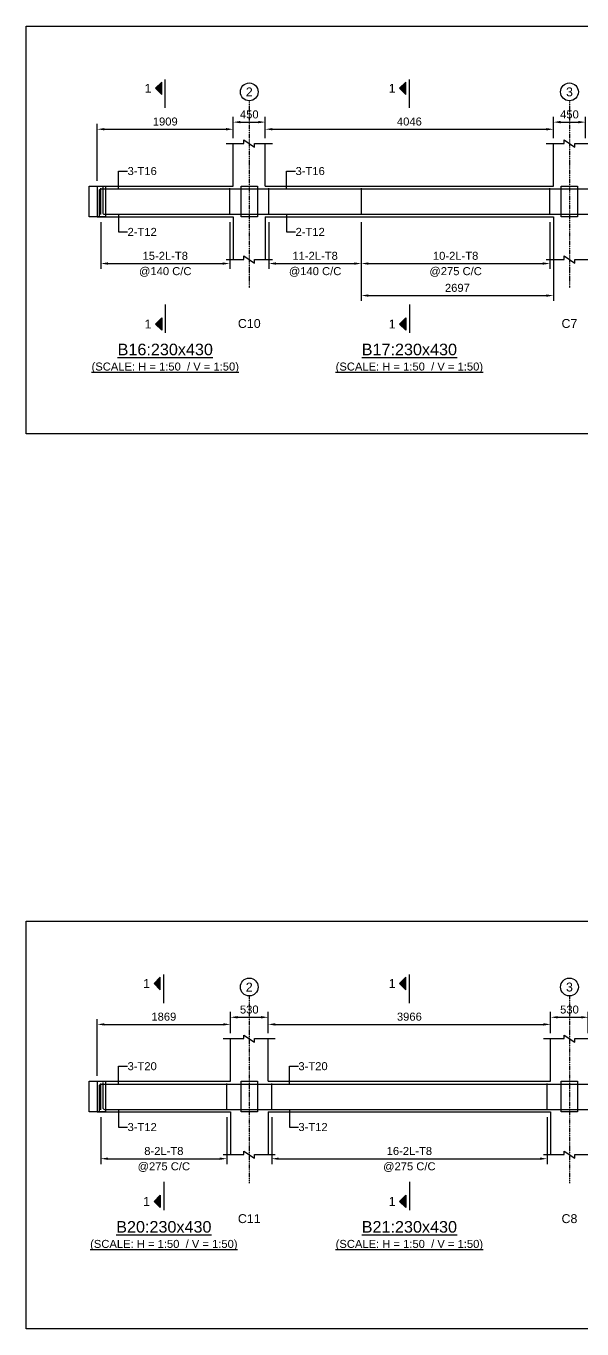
# Model space of a CAD drawing. Header units: inches. Extents: x -816171 to 9366335, y -450961 to 689132.
# Drawn here: x 4478771 to 4494381, y 210711 to 247331 of the extents above; entities that cross this region are included whole.
import ezdxf
from ezdxf.enums import TextEntityAlignment as Align

# ---------------------------------------------------------------- set-up
doc = ezdxf.new("R2010")
doc.units = ezdxf.units.IN
doc.header["$MEASUREMENT"] = 0
doc.linetypes.add('SCCenter', pattern=[1.2, 0.5, -0.3, 0.1, -0.3])
doc.linetypes.add('SCHidden', pattern=[1000, 500, -500])
for name, color, linetype in [('Concrete Line', 2, 'Continuous'), ('Cut Line', 31, 'Continuous'), ('Dimension', 31, 'Continuous'), ('Grid', 8, 'Continuous'), ('Labels', 4, 'Continuous'), ('Labels_Support', 4, 'Continuous'), ('Link', 225, 'Continuous'), ('Reinforcement', 130, 'Continuous'), ('Schedule Border', 60, 'Continuous'), ('Section Mark', 5, 'Continuous'), ('Solid', 25, 'Continuous'), ('Text', 31, 'Continuous'), ('Text_Scale', 31, 'Continuous')]:
    doc.layers.add(name, color=color, linetype=linetype)
doc.styles.add('SC-SansSerif', font='SansSerif')
doc.styles.get("Standard").update_dxf_attribs({"font": 'txt.shx'})
doc.dimstyles.new('SCBBSDimStyl', dxfattribs={"dimtxt": 225, "dimasz": 200, "dimexe": 150, "dimexo": 150, "dimgap": 100, "dimtad": 1, "dimtoh": 1, "dimdec": 0, "dimzin": 0, "dimdsep": 46, "dimtxsty": 'SC-SansSerif', "dimcen": 0.09, "dimclrd": 8, "dimclre": 8, "dimclrt": 31, "dimadec": 0, "dimazin": 0, "dimtfac": 1, "dimtdec": 0, "dimtix": 1, "dimtofl": 0, "dimtmove": 0, "dimatfit": 3, "dimfxl": 1, "dimtolj": 1, "dimtzin": 0, "dimarcsym": 0})
doc.dimstyles.get("Standard").update_dxf_attribs({"dimtxt": 0.18, "dimasz": 0.18, "dimexe": 0.18, "dimexo": 0.0625, "dimgap": 0.09, "dimtad": 0, "dimtih": 1, "dimtoh": 1, "dimdec": 4, "dimzin": 0, "dimdsep": 46, "dimtxsty": 'Standard', "dimcen": 0.09, "dimadec": 0, "dimazin": 0, "dimtfac": 1, "dimtdec": 4, "dimtofl": 0, "dimtmove": 0, "dimatfit": 3, "dimfxl": 1, "dimtolj": 1, "dimtzin": 0, "dimarcsym": 0})

# ---------------------------------------------------------------- blocks, each defined once
blk = doc.blocks.new('*D1942')
at = {"layer": 'DEFPOINTS', "color": 0, "transparency": 16777216}
for p in [(4480871, 241971), (4484489, 241971), (4484489, 240656)]:
    blk.add_point(p, dxfattribs=at)
at = {"layer": 'Dimension', "color": 8, "lineweight": -2, "transparency": 16777216}
for p, q in [((4480871, 241821), (4480871, 240506)), ((4484489, 241821), (4484489, 240506)), ((4481071, 240656), (4484289, 240656))]:
    blk.add_line(p, q, dxfattribs=at)
at = {"layer": 'Dimension', "color": 8, "transparency": 16777216}
for points in [[(4481071, 240690), (4481071, 240623), (4480871, 240656)], [(4484289, 240690), (4484289, 240623), (4484489, 240656)]]:
    blk.add_solid(points, dxfattribs=at)
at = {"layer": 'Dimension', "color": 31, "transparency": 16777216, "char_height": 225, "attachment_point": 5, "style": 'SC-SansSerif'}
for s, insert in [('\\A1;15-2L-T8', (4482680, 240872)), ('\\A1;@140 C/C', (4482680, 240420))]:
    blk.add_mtext(s, dxfattribs=dict(at, insert=insert))
blk = doc.blocks.new('*D1943')
at = {"layer": 'DEFPOINTS', "color": 0, "transparency": 16777216}
for p in [(4485589, 241971), (4488186, 241971), (4488186, 240656)]:
    blk.add_point(p, dxfattribs=at)
at = {"layer": 'Dimension', "color": 8, "lineweight": -2, "transparency": 16777216}
for p, q in [((4485589, 241821), (4485589, 240506)), ((4488186, 241821), (4488186, 240506)), ((4485789, 240656), (4487986, 240656))]:
    blk.add_line(p, q, dxfattribs=at)
at = {"layer": 'Dimension', "color": 8, "transparency": 16777216}
for points in [[(4485789, 240690), (4485789, 240623), (4485589, 240656)], [(4487986, 240690), (4487986, 240623), (4488186, 240656)]]:
    blk.add_solid(points, dxfattribs=at)
at = {"layer": 'Dimension', "color": 31, "transparency": 16777216, "char_height": 225, "attachment_point": 5, "style": 'SC-SansSerif'}
for s, insert in [('\\A1;11-2L-T8', (4486888, 240872)), ('\\A1;@140 C/C', (4486888, 240420))]:
    blk.add_mtext(s, dxfattribs=dict(at, insert=insert))
blk = doc.blocks.new('*D1944')
at = {"layer": 'DEFPOINTS', "color": 0, "transparency": 16777216}
for p in [(4488186, 241971), (4493481, 241971), (4493481, 240656)]:
    blk.add_point(p, dxfattribs=at)
at = {"layer": 'Dimension', "color": 8, "lineweight": -2, "transparency": 16777216}
for p, q in [((4488186, 241821), (4488186, 240506)), ((4493481, 241821), (4493481, 240506)), ((4488386, 240656), (4493281, 240656))]:
    blk.add_line(p, q, dxfattribs=at)
at = {"layer": 'Dimension', "color": 8, "transparency": 16777216}
for points in [[(4488386, 240690), (4488386, 240623), (4488186, 240656)], [(4493281, 240690), (4493281, 240623), (4493481, 240656)]]:
    blk.add_solid(points, dxfattribs=at)
at = {"layer": 'Dimension', "color": 31, "transparency": 16777216, "char_height": 225, "attachment_point": 5, "style": 'SC-SansSerif'}
for s, insert in [('\\A1;10-2L-T8', (4490834, 240872)), ('\\A1;@275 C/C', (4490834, 240420))]:
    blk.add_mtext(s, dxfattribs=dict(at, insert=insert))
blk = doc.blocks.new('*D1945')
at = {"layer": 'DEFPOINTS', "color": 0, "transparency": 16777216}
for p in [(4488186, 241971), (4493581, 241971), (4493581, 239756)]:
    blk.add_point(p, dxfattribs=at)
at = {"layer": 'Dimension', "color": 8, "lineweight": -2, "transparency": 16777216}
for p, q in [((4488186, 241821), (4488186, 239606)), ((4493581, 241821), (4493581, 239606)), ((4488386, 239756), (4493381, 239756))]:
    blk.add_line(p, q, dxfattribs=at)
at = {"layer": 'Dimension', "color": 8, "transparency": 16777216}
for points in [[(4488386, 239790), (4488386, 239723), (4488186, 239756)], [(4493381, 239790), (4493381, 239723), (4493581, 239756)]]:
    blk.add_solid(points, dxfattribs=at)
at = {"layer": 'Dimension', "color": 31, "transparency": 16777216, "insert": (4490884, 239972), "char_height": 225, "attachment_point": 5, "style": 'SC-SansSerif'}
blk.add_mtext('\\A1;2697', dxfattribs=at)
blk = doc.blocks.new('*D1956')
at = {"layer": 'DEFPOINTS', "color": 0, "transparency": 16777216}
for p in [(4484589, 244431), (4484589, 244031), (4480771, 242831)]:
    blk.add_point(p, dxfattribs=at)
at = {"layer": 'Dimension', "color": 8, "lineweight": -2, "transparency": 16777216}
for p, q in [((4480771, 242981), (4480771, 244581)), ((4480971, 244431), (4484389, 244431)), ((4484589, 244181), (4484589, 244581))]:
    blk.add_line(p, q, dxfattribs=at)
at = {"layer": 'Dimension', "color": 8, "transparency": 16777216}
for points in [[(4480971, 244465), (4480971, 244398), (4480771, 244431)], [(4484389, 244465), (4484389, 244398), (4484589, 244431)]]:
    blk.add_solid(points, dxfattribs=at)
at = {"layer": 'Dimension', "color": 31, "transparency": 16777216, "insert": (4482680, 244647), "char_height": 225, "attachment_point": 5, "style": 'SC-SansSerif'}
blk.add_mtext('\\A1;1909', dxfattribs=at)
blk = doc.blocks.new('*D1957')
at = {"layer": 'DEFPOINTS', "color": 0, "transparency": 16777216}
for p in [(4493581, 244431), (4485489, 244031), (4493581, 244031)]:
    blk.add_point(p, dxfattribs=at)
at = {"layer": 'Dimension', "color": 8, "lineweight": -2, "transparency": 16777216}
for p, q in [((4485489, 244181), (4485489, 244581)), ((4485689, 244431), (4493381, 244431)), ((4493581, 244181), (4493581, 244581))]:
    blk.add_line(p, q, dxfattribs=at)
at = {"layer": 'Dimension', "color": 8, "transparency": 16777216}
for points in [[(4485689, 244465), (4485689, 244398), (4485489, 244431)], [(4493381, 244465), (4493381, 244398), (4493581, 244431)]]:
    blk.add_solid(points, dxfattribs=at)
at = {"layer": 'Dimension', "color": 31, "transparency": 16777216, "insert": (4489535, 244647), "char_height": 225, "attachment_point": 5, "style": 'SC-SansSerif'}
blk.add_mtext('\\A1;4046', dxfattribs=at)
blk = doc.blocks.new('*D1960')
at = {"layer": 'DEFPOINTS', "color": 0, "transparency": 16777216}
for p in [(4485489, 244631), (4484589, 244031), (4485489, 244031)]:
    blk.add_point(p, dxfattribs=at)
at = {"layer": 'Dimension', "color": 8, "lineweight": -2, "transparency": 16777216}
for p, q in [((4484589, 244181), (4484589, 244781)), ((4484789, 244631), (4485289, 244631)), ((4485489, 244181), (4485489, 244781))]:
    blk.add_line(p, q, dxfattribs=at)
at = {"layer": 'Dimension', "color": 8, "transparency": 16777216}
for points in [[(4484789, 244665), (4484789, 244598), (4484589, 244631)], [(4485289, 244665), (4485289, 244598), (4485489, 244631)]]:
    blk.add_solid(points, dxfattribs=at)
at = {"layer": 'Dimension', "color": 31, "transparency": 16777216, "insert": (4485039, 244847), "char_height": 225, "attachment_point": 5, "style": 'SC-SansSerif'}
blk.add_mtext('\\A1;450', dxfattribs=at)
blk = doc.blocks.new('*D1961')
at = {"layer": 'DEFPOINTS', "color": 0, "transparency": 16777216}
for p in [(4494481, 244631), (4493581, 244031), (4494481, 244031)]:
    blk.add_point(p, dxfattribs=at)
at = {"layer": 'Dimension', "color": 8, "lineweight": -2, "transparency": 16777216}
for p, q in [((4493581, 244181), (4493581, 244781)), ((4493781, 244631), (4494281, 244631)), ((4494481, 244181), (4494481, 244781))]:
    blk.add_line(p, q, dxfattribs=at)
at = {"layer": 'Dimension', "color": 8, "transparency": 16777216}
for points in [[(4493781, 244665), (4493781, 244598), (4493581, 244631)], [(4494281, 244665), (4494281, 244598), (4494481, 244631)]]:
    blk.add_solid(points, dxfattribs=at)
at = {"layer": 'Dimension', "color": 31, "transparency": 16777216, "insert": (4494031, 244847), "char_height": 225, "attachment_point": 5, "style": 'SC-SansSerif'}
blk.add_mtext('\\A1;450', dxfattribs=at)
blk = doc.blocks.new('*D1964')
at = {"layer": 'DEFPOINTS', "color": 0, "transparency": 16777216}
for p in [(4480871, 216811), (4484409, 216811), (4484409, 215496)]:
    blk.add_point(p, dxfattribs=at)
at = {"layer": 'Dimension', "color": 8, "lineweight": -2, "transparency": 16777216}
for p, q in [((4480871, 216661), (4480871, 215346)), ((4484409, 216661), (4484409, 215346)), ((4481071, 215496), (4484209, 215496))]:
    blk.add_line(p, q, dxfattribs=at)
at = {"layer": 'Dimension', "color": 8, "transparency": 16777216}
for points in [[(4481071, 215530), (4481071, 215463), (4480871, 215496)], [(4484209, 215530), (4484209, 215463), (4484409, 215496)]]:
    blk.add_solid(points, dxfattribs=at)
at = {"layer": 'Dimension', "color": 31, "transparency": 16777216, "char_height": 225, "attachment_point": 5, "style": 'SC-SansSerif'}
for s, insert in [('\\A1;8-2L-T8', (4482640, 215712)), ('\\A1;@275 C/C', (4482640, 215260))]:
    blk.add_mtext(s, dxfattribs=dict(at, insert=insert))
blk = doc.blocks.new('*D1965')
at = {"layer": 'DEFPOINTS', "color": 0, "transparency": 16777216}
for p in [(4485669, 216811), (4493401, 216811), (4493401, 215496)]:
    blk.add_point(p, dxfattribs=at)
at = {"layer": 'Dimension', "color": 8, "lineweight": -2, "transparency": 16777216}
for p, q in [((4485669, 216661), (4485669, 215346)), ((4493401, 216661), (4493401, 215346)), ((4485869, 215496), (4493201, 215496))]:
    blk.add_line(p, q, dxfattribs=at)
at = {"layer": 'Dimension', "color": 8, "transparency": 16777216}
for points in [[(4485869, 215530), (4485869, 215463), (4485669, 215496)], [(4493201, 215530), (4493201, 215463), (4493401, 215496)]]:
    blk.add_solid(points, dxfattribs=at)
at = {"layer": 'Dimension', "color": 31, "transparency": 16777216, "char_height": 225, "attachment_point": 5, "style": 'SC-SansSerif'}
for s, insert in [('\\A1;16-2L-T8', (4489535, 215712)), ('\\A1;@275 C/C', (4489535, 215260))]:
    blk.add_mtext(s, dxfattribs=dict(at, insert=insert))
blk = doc.blocks.new('*D1817')
at = {"layer": 'DEFPOINTS', "color": 0, "transparency": 16777216}
for p in [(4484509, 219271), (4484509, 218871), (4480771, 217671)]:
    blk.add_point(p, dxfattribs=at)
at = {"layer": 'Dimension', "color": 8, "lineweight": -2, "transparency": 16777216}
for p, q in [((4480771, 217821), (4480771, 219421)), ((4484509, 219021), (4484509, 219421)), ((4480971, 219271), (4484309, 219271))]:
    blk.add_line(p, q, dxfattribs=at)
at = {"layer": 'Dimension', "color": 8, "transparency": 16777216}
for points in [[(4480971, 219305), (4480971, 219238), (4480771, 219271)], [(4484309, 219305), (4484309, 219238), (4484509, 219271)]]:
    blk.add_solid(points, dxfattribs=at)
at = {"layer": 'Dimension', "color": 31, "transparency": 16777216, "insert": (4482640, 219487), "char_height": 225, "attachment_point": 5, "style": 'SC-SansSerif'}
blk.add_mtext('\\A1;1869', dxfattribs=at)
blk = doc.blocks.new('*D1818')
at = {"layer": 'DEFPOINTS', "color": 0, "transparency": 16777216}
for p in [(4493501, 219271), (4485569, 218871), (4493501, 218871)]:
    blk.add_point(p, dxfattribs=at)
at = {"layer": 'Dimension', "color": 8, "lineweight": -2, "transparency": 16777216}
for p, q in [((4485569, 219021), (4485569, 219421)), ((4493501, 219021), (4493501, 219421)), ((4485769, 219271), (4493301, 219271))]:
    blk.add_line(p, q, dxfattribs=at)
at = {"layer": 'Dimension', "color": 8, "transparency": 16777216}
for points in [[(4485769, 219305), (4485769, 219238), (4485569, 219271)], [(4493301, 219305), (4493301, 219238), (4493501, 219271)]]:
    blk.add_solid(points, dxfattribs=at)
at = {"layer": 'Dimension', "color": 31, "transparency": 16777216, "insert": (4489535, 219487), "char_height": 225, "attachment_point": 5, "style": 'SC-SansSerif'}
blk.add_mtext('\\A1;3966', dxfattribs=at)
blk = doc.blocks.new('*D1821')
at = {"layer": 'DEFPOINTS', "color": 0, "transparency": 16777216}
for p in [(4485569, 219471), (4484509, 218871), (4485569, 218871)]:
    blk.add_point(p, dxfattribs=at)
at = {"layer": 'Dimension', "color": 8, "lineweight": -2, "transparency": 16777216}
for p, q in [((4484509, 219021), (4484509, 219621)), ((4484709, 219471), (4485369, 219471)), ((4485569, 219021), (4485569, 219621))]:
    blk.add_line(p, q, dxfattribs=at)
at = {"layer": 'Dimension', "color": 8, "transparency": 16777216}
for points in [[(4484709, 219505), (4484709, 219438), (4484509, 219471)], [(4485369, 219505), (4485369, 219438), (4485569, 219471)]]:
    blk.add_solid(points, dxfattribs=at)
at = {"layer": 'Dimension', "color": 31, "transparency": 16777216, "insert": (4485039, 219687), "char_height": 225, "attachment_point": 5, "style": 'SC-SansSerif'}
blk.add_mtext('\\A1;530', dxfattribs=at)
blk = doc.blocks.new('*D1822')
at = {"layer": 'DEFPOINTS', "color": 0, "transparency": 16777216}
for p in [(4494561, 219471), (4493501, 218871), (4494561, 218871)]:
    blk.add_point(p, dxfattribs=at)
at = {"layer": 'Dimension', "color": 8, "lineweight": -2, "transparency": 16777216}
for p, q in [((4493501, 219021), (4493501, 219621)), ((4493701, 219471), (4494361, 219471)), ((4494561, 219021), (4494561, 219621))]:
    blk.add_line(p, q, dxfattribs=at)
at = {"layer": 'Dimension', "color": 8, "transparency": 16777216}
for points in [[(4493701, 219505), (4493701, 219438), (4493501, 219471)], [(4494361, 219505), (4494361, 219438), (4494561, 219471)]]:
    blk.add_solid(points, dxfattribs=at)
at = {"layer": 'Dimension', "color": 31, "transparency": 16777216, "insert": (4494031, 219687), "char_height": 225, "attachment_point": 5, "style": 'SC-SansSerif'}
blk.add_mtext('\\A1;530', dxfattribs=at)

msp = doc.modelspace()

# ---------------------------------------------------------------- hatches: boundary and pattern name
at = {"layer": 'Solid'}
for points in [[(4482580.08622, 245756.35614), (4482405.08622, 245581.35614), (4482580.08622, 245406.35614), (4482580.08622, 245756.35614)], [(4489435.58622, 245756.35614), (4489260.58622, 245581.35614), (4489435.58622, 245406.35614), (4489435.58622, 245756.35614)], [(4482580.08622, 238781.35614), (4482405.08622, 238956.35614), (4482580.08622, 239131.35614), (4482580.08622, 238781.35614)], [(4489435.58622, 238781.35614), (4489260.58622, 238956.35614), (4489435.58622, 239131.35614), (4489435.58622, 238781.35614)], [(4482540.08622, 220596.35614), (4482365.08622, 220421.35614), (4482540.08622, 220246.35614), (4482540.08622, 220596.35614)], [(4489435.58622, 220596.35614), (4489260.58622, 220421.35614), (4489435.58622, 220246.35614), (4489435.58622, 220596.35614)], [(4482540.08622, 214121.35614), (4482365.08622, 214296.35614), (4482540.08622, 214471.35614), (4482540.08622, 214121.35614)], [(4489435.58622, 214121.35614), (4489260.58622, 214296.35614), (4489435.58622, 214471.35614), (4489435.58622, 214121.35614)]]:
    msp.add_hatch(color=256, dxfattribs=at).paths.add_polyline_path(points, flags=0)

# ---------------------------------------------------------------- linework, layer by layer
at = {"layer": 'Concrete Line'}
for p, q in [((4484589.08622, 242831.35614), (4484589.08622, 244031.35614)), ((4485489.08622, 242831.35614), (4485489.08622, 244031.35614)), ((4493581.08622, 242831.35614), (4493581.08622, 244031.35614)), ((4480771.08622, 242831.35614), (4480771.08622, 241971.35614)), ((4484589.08622, 241971.35614), (4484589.08622, 240771.35614)), ((4485489.08622, 241971.35614), (4485489.08622, 240771.35614)), ((4493581.08622, 241971.35614), (4493581.08622, 240771.35614)), ((4484509.08622, 217671.35614), (4484509.08622, 218871.35614)), ((4485569.08622, 217671.35614), (4485569.08622, 218871.35614)), ((4493501.08622, 217671.35614), (4493501.08622, 218871.35614)), ((4480771.08622, 217671.35614), (4480771.08622, 216811.35614)), ((4484509.08622, 216811.35614), (4484509.08622, 215611.35614)), ((4485569.08622, 216811.35614), (4485569.08622, 215611.35614)), ((4493501.08622, 216811.35614), (4493501.08622, 215611.35614))]:
    msp.add_line(p, q, dxfattribs=at)
for points in [[(4480541.08622, 242831.35614), (4481001.08622, 242831.35614), (4481001.08622, 242831.35614), (4481001.08622, 241971.35614), (4481001.08622, 241971.35614), (4480541.08622, 241971.35614), (4480541.08622, 241971.35614), (4480541.08622, 242831.35614)], [(4484809.08622, 242831.35614), (4485269.08622, 242831.35614), (4485269.08622, 242831.35614), (4485269.08622, 241971.35614), (4485269.08622, 241971.35614), (4484809.08622, 241971.35614), (4484809.08622, 241971.35614), (4484809.08622, 242831.35614)], [(4493801.08622, 242831.35614), (4494261.08622, 242831.35614), (4494261.08622, 242831.35614), (4494261.08622, 241971.35614), (4494261.08622, 241971.35614), (4493801.08622, 241971.35614), (4493801.08622, 241971.35614), (4493801.08622, 242831.35614)], [(4480541.08622, 217671.35614), (4481001.08622, 217671.35614), (4481001.08622, 217671.35614), (4481001.08622, 216811.35614), (4481001.08622, 216811.35614), (4480541.08622, 216811.35614), (4480541.08622, 216811.35614), (4480541.08622, 217671.35614)], [(4484809.08622, 217671.35614), (4485269.08622, 217671.35614), (4485269.08622, 217671.35614), (4485269.08622, 216811.35614), (4485269.08622, 216811.35614), (4484809.08622, 216811.35614), (4484809.08622, 216811.35614), (4484809.08622, 217671.35614)], [(4493801.08622, 217671.35614), (4494261.08622, 217671.35614), (4494261.08622, 217671.35614), (4494261.08622, 216811.35614), (4494261.08622, 216811.35614), (4493801.08622, 216811.35614), (4493801.08622, 216811.35614), (4493801.08622, 217671.35614)]]:
    msp.add_lwpolyline(points, close=True, dxfattribs=at)
for points in [[(4480771.08622, 242831.35614), (4484589.08622, 242831.35614)], [(4485489.08622, 242831.35614), (4493581.08622, 242831.35614)], [(4480771.08622, 241971.35614), (4484589.08622, 241971.35614)], [(4485489.08622, 241971.35614), (4493581.08622, 241971.35614)], [(4480771.08622, 217671.35614), (4484509.08622, 217671.35614)], [(4485569.08622, 217671.35614), (4493501.08622, 217671.35614)], [(4480771.08622, 216811.35614), (4484509.08622, 216811.35614)], [(4485569.08622, 216811.35614), (4493501.08622, 216811.35614)]]:
    msp.add_lwpolyline(points, dxfattribs=at)
at = {"layer": 'Concrete Line', "linetype": 'SCHidden'}
for points in [[(4480541.08622, 217671.35614), (4481001.08622, 217671.35614), (4481001.08622, 217671.35614), (4481001.08622, 216811.35614), (4481001.08622, 216811.35614), (4480541.08622, 216811.35614), (4480541.08622, 216811.35614), (4480541.08622, 217671.35614)], [(4484809.08622, 217671.35614), (4485269.08622, 217671.35614), (4485269.08622, 217671.35614), (4485269.08622, 216811.35614), (4485269.08622, 216811.35614), (4484809.08622, 216811.35614), (4484809.08622, 216811.35614), (4484809.08622, 217671.35614)], [(4493801.08622, 217671.35614), (4494261.08622, 217671.35614), (4494261.08622, 217671.35614), (4494261.08622, 216811.35614), (4494261.08622, 216811.35614), (4493801.08622, 216811.35614), (4493801.08622, 216811.35614), (4493801.08622, 217671.35614)]]:
    msp.add_lwpolyline(points, close=True, dxfattribs=at)
at = {"layer": 'Cut Line'}
for points in [[(4484389.08622, 244031.35614), (4484889.08622, 244031.35614), (4484889.08622, 244131.35614), (4485189.08622, 243931.35614), (4485189.08622, 244031.35614), (4485689.08622, 244031.35614)], [(4493381.08622, 244031.35614), (4493881.08622, 244031.35614), (4493881.08622, 244131.35614), (4494181.08622, 243931.35614), (4494181.08622, 244031.35614), (4494681.08622, 244031.35614)], [(4484389.08622, 240771.35614), (4484889.08622, 240771.35614), (4484889.08622, 240871.35614), (4485189.08622, 240671.35614), (4485189.08622, 240771.35614), (4485689.08622, 240771.35614)], [(4493381.08622, 240771.35614), (4493881.08622, 240771.35614), (4493881.08622, 240871.35614), (4494181.08622, 240671.35614), (4494181.08622, 240771.35614), (4494681.08622, 240771.35614)], [(4484309.08622, 218871.35614), (4484889.08622, 218871.35614), (4484889.08622, 218971.35614), (4485189.08622, 218771.35614), (4485189.08622, 218871.35614), (4485769.08622, 218871.35614)], [(4493301.08622, 218871.35614), (4493881.08622, 218871.35614), (4493881.08622, 218971.35614), (4494181.08622, 218771.35614), (4494181.08622, 218871.35614), (4494761.08622, 218871.35614)], [(4484309.08622, 215611.35614), (4484889.08622, 215611.35614), (4484889.08622, 215711.35614), (4485189.08622, 215511.35614), (4485189.08622, 215611.35614), (4485769.08622, 215611.35614)], [(4493301.08622, 215611.35614), (4493881.08622, 215611.35614), (4493881.08622, 215711.35614), (4494181.08622, 215511.35614), (4494181.08622, 215611.35614), (4494761.08622, 215611.35614)]]:
    msp.add_lwpolyline(points, dxfattribs=at)
at = {"layer": 'Grid', "linetype": 'SCCenter'}
for p, q in [((4485039.08622, 245231.35614), (4485039.08622, 239971.35614)), ((4494031.08622, 245231.35614), (4494031.08622, 239971.35614)), ((4485039.08622, 220071.35614), (4485039.08622, 214811.35614)), ((4494031.08622, 220071.35614), (4494031.08622, 214811.35614))]:
    msp.add_line(p, q, dxfattribs=at)
at = {"layer": 'Grid'}
for centre in [(4485039.08622, 245481.35614), (4494031.08622, 245481.35614), (4485039.08622, 220321.35614), (4494031.08622, 220321.35614)]:
    msp.add_circle(centre, 250, dxfattribs=at)
at = {"layer": 'Link'}
for p, q in [((4480871.08622, 242031.35614), (4480871.08622, 242771.35614)), ((4484489.08622, 242031.35614), (4484489.08622, 242771.35614)), ((4485589.08622, 242031.35614), (4485589.08622, 242771.35614)), ((4488186.42556, 242031.35614), (4488186.42556, 242771.35614)), ((4493481.08622, 242031.35614), (4493481.08622, 242771.35614)), ((4480871.08622, 216871.35614), (4480871.08622, 217611.35614)), ((4484409.08622, 216871.35614), (4484409.08622, 217611.35614)), ((4485669.08622, 216871.35614), (4485669.08622, 217611.35614)), ((4493401.08622, 216871.35614), (4493401.08622, 217611.35614))]:
    msp.add_line(p, q, dxfattribs=at)
at = {"layer": 'Reinforcement'}
for points in [[(4480923.08622, 242801.35614), (4480923.08622, 242093.35614, 0.4142135624), (4480973.08622, 242043.35614), (4514315.91658, 242043.35614, 0.4142138171), (4514365.91658, 242093.35614), (4514365.91658, 242479.35614)], [(4480831.08622, 242001.35614), (4480831.08622, 242705.35614, -0.4142135624), (4480881.08622, 242755.35614), (4514406.09533, 242755.35614, -0.4142135343), (4514456.09533, 242705.35614), (4514456.09533, 242043.35614)], [(4480831.08622, 216841.35614), (4480831.08622, 217541.35614, -0.4142135624), (4480881.08622, 217591.35614), (4514402.09529, 217591.35614, -0.4142137655), (4514452.09529, 217541.35614), (4514452.09529, 216507.35614)], [(4480927.08622, 217641.35614), (4480927.08622, 216933.35614, 0.4142135624), (4480977.08622, 216883.35614), (4514307.91663, 216883.35614, 0.4142135271), (4514357.91663, 216933.35614), (4514357.91663, 217327.35614)]]:
    msp.add_lwpolyline(points, format="xyb", dxfattribs=at)
at = {"layer": 'Schedule Border'}
for points in [[(4478771.08622, 247331.35614), (4574296.09533, 247331.35614), (4574296.09533, 235871.35614), (4478771.08622, 235871.35614)], [(4478771.08622, 222171.35614), (4574296.09529, 222171.35614), (4574296.09529, 210711.35614), (4478771.08622, 210711.35614)]]:
    msp.add_lwpolyline(points, close=True, dxfattribs=at)
at = {"layer": 'Section Mark'}
for points in [[(4482580.08622, 245756.35614), (4482405.08622, 245581.35614), (4482580.08622, 245406.35614), (4482580.08622, 245756.35614)], [(4482680.08622, 245031.35614), (4482680.08622, 245831.35614)], [(4489435.58622, 245756.35614), (4489260.58622, 245581.35614), (4489435.58622, 245406.35614), (4489435.58622, 245756.35614)], [(4489535.58622, 245031.35614), (4489535.58622, 245831.35614)], [(4482680.08622, 239506.35614), (4482680.08622, 238706.35614)], [(4489535.58622, 239506.35614), (4489535.58622, 238706.35614)], [(4482580.08622, 238781.35614), (4482405.08622, 238956.35614), (4482580.08622, 239131.35614), (4482580.08622, 238781.35614)], [(4489435.58622, 238781.35614), (4489260.58622, 238956.35614), (4489435.58622, 239131.35614), (4489435.58622, 238781.35614)], [(4482540.08622, 220596.35614), (4482365.08622, 220421.35614), (4482540.08622, 220246.35614), (4482540.08622, 220596.35614)], [(4482640.08622, 219871.35614), (4482640.08622, 220671.35614)], [(4489435.58622, 220596.35614), (4489260.58622, 220421.35614), (4489435.58622, 220246.35614), (4489435.58622, 220596.35614)], [(4489535.58622, 219871.35614), (4489535.58622, 220671.35614)], [(4482640.08622, 214846.35614), (4482640.08622, 214046.35614)], [(4489535.58622, 214846.35614), (4489535.58622, 214046.35614)], [(4482540.08622, 214121.35614), (4482365.08622, 214296.35614), (4482540.08622, 214471.35614), (4482540.08622, 214121.35614)], [(4489435.58622, 214121.35614), (4489260.58622, 214296.35614), (4489435.58622, 214471.35614), (4489435.58622, 214121.35614)]]:
    msp.add_lwpolyline(points, dxfattribs=at)

# ---------------------------------------------------------------- texts
at = {"layer": 'Grid', "style": 'SC-SansSerif'}
for s, p in [('2', (4485039.08622, 245481.35614)), ('3', (4494031.08622, 245481.35614)), ('2', (4485039.08622, 220321.35614)), ('3', (4494031.08622, 220321.35614))]:
    msp.add_text(s, height=250, dxfattribs=at).set_placement(p, align=Align.MIDDLE)
at = {"layer": 'Labels', "style": 'SC-SansSerif'}
for s, p in [('%%uB16:230x430', (4482680.08622, 237981.35614)), ('%%uB17:230x430', (4489535.08622, 237981.35614)), ('%%uB20:230x430', (4482640.08622, 213321.35614)), ('%%uB21:230x430', (4489535.08622, 213321.35614))]:
    msp.add_text(s, height=325, dxfattribs=at).set_placement(p, align=Align.BOTTOM_CENTER)
at = {"layer": 'Labels_Support', "style": 'SC-SansSerif'}
for s, p in [('C10', (4485039.08622, 238771.35614)), ('C7', (4494031.08622, 238771.35614)), ('C11', (4485039.08622, 213611.35614)), ('C8', (4494031.08622, 213611.35614))]:
    msp.add_text(s, height=250, dxfattribs=at).set_placement(p, align=Align.BOTTOM_CENTER)
at = {"layer": 'Section Mark', "style": 'SC-SansSerif'}
for p in [(4482292.58622, 245581.35614), (4489148.08622, 245581.35614), (4482292.58622, 238956.35614), (4489148.08622, 238956.35614), (4482252.58622, 220421.35614), (4489148.08622, 220421.35614), (4482252.58622, 214296.35614), (4489148.08622, 214296.35614)]:
    msp.add_text('1', height=250, dxfattribs=at).set_placement(p, align=Align.MIDDLE_RIGHT)
at = {"layer": 'Text', "style": 'SC-SansSerif'}
for s, p in [('3-T16', (4481621.08622, 243256.35614)), ('3-T16', (4486339.08622, 243256.35614)), ('2-T12', (4481621.08622, 241546.35614)), ('2-T12', (4486339.08622, 241546.35614)), ('3-T20', (4481621.08622, 218096.35614)), ('3-T20', (4486419.08622, 218096.35614)), ('3-T12', (4481621.08622, 216386.35614)), ('3-T12', (4486419.08622, 216386.35614))]:
    msp.add_text(s, height=225, dxfattribs=at).set_placement(p, align=Align.MIDDLE_LEFT)
at = {"layer": 'Text_Scale', "style": 'SC-SansSerif'}
for p in [(4482680.08622, 237581.35614), (4489535.08622, 237581.35614), (4482640.08622, 212921.35614), (4489535.08622, 212921.35614)]:
    msp.add_text('%%u(SCALE: H = 1:50  / V = 1:50)', height=225, dxfattribs=at).set_placement(p, align=Align.BOTTOM_CENTER)

# ---------------------------------------------------------------- dimensions: what is measured, and where the dimension line sits
at = {"layer": 'Dimension'}
for base, p1, p2, text, picture, middle in [((4485489.08622, 244631.35614), (4484589.08622, 244031.35614), (4485489.08622, 244031.35614), '450', '*D1960', (4485039.08622, 244847.25121)), ((4494481.08622, 244631.35614), (4493581.08622, 244031.35614), (4494481.08622, 244031.35614), '450', '*D1961', (4494031.08622, 244847.25121)), ((4484589.08622, 244431.35614), (4480771.08622, 242831.35614), (4484589.08622, 244031.35614), '1909', '*D1956', (4482680.08622, 244647.25121)), ((4493581.08622, 244431.35614), (4485489.08622, 244031.35614), (4493581.08622, 244031.35614), '4046', '*D1957', (4489535.08622, 244647.40553)), ((4484489.08622, 240656.35614), (4480871.08622, 241971.35614), (4484489.08622, 241971.35614), '15-2L-T8\\X@140 C/C', '*D1942', (4482680.08622, 240656.35614)), ((4488186.42552, 240656.35614), (4485589.08622, 241971.35614), (4488186.42552, 241971.35614), '11-2L-T8\\X@140 C/C', '*D1943', (4486887.75587, 240656.35614)), ((4493481.08622, 240656.35614), (4488186.42552, 241971.35614), (4493481.08622, 241971.35614), '10-2L-T8\\X@275 C/C', '*D1944', (4490833.75587, 240656.35614)), ((4493581.08622, 239756.35614), (4488186.42552, 241971.35614), (4493581.08622, 241971.35614), '2697', '*D1945', (4490883.75587, 239972.40553)), ((4485569.08622, 219471.35614), (4484509.08622, 218871.35614), (4485569.08622, 218871.35614), '530', '*D1821', (4485039.08622, 219687.40553)), ((4494561.08622, 219471.35614), (4493501.08622, 218871.35614), (4494561.08622, 218871.35614), '530', '*D1822', (4494031.08622, 219687.40553)), ((4484509.08622, 219271.35614), (4480771.08622, 217671.35614), (4484509.08622, 218871.35614), '1869', '*D1817', (4482640.08622, 219487.40553)), ((4493501.08622, 219271.35614), (4485569.08622, 218871.35614), (4493501.08622, 218871.35614), '3966', '*D1818', (4489535.08622, 219487.40553)), ((4484409.08622, 215496.35614), (4480871.08622, 216811.35614), (4484409.08622, 216811.35614), '8-2L-T8\\X@275 C/C', '*D1964', (4482640.08622, 215496.35614)), ((4493401.08622, 215496.35614), (4485669.08622, 216811.35614), (4493401.08622, 216811.35614), '16-2L-T8\\X@275 C/C', '*D1965', (4489535.08622, 215496.35614))]:
    dim = msp.add_linear_dim(base=base, p1=p1, p2=p2, text=text, dimstyle='SCBBSDimStyl', dxfattribs=at)
    dim.commit()
    dim.dimension.update_dxf_attribs({"geometry": picture, "text_midpoint": middle})

# ---------------------------------------------------------------- leaders
at = {"layer": 'Dimension', "color": 8}
for points in [[(4481371.08622, 242755.35614), (4481371.08622, 243256.35614), (4481621.08622, 243256.35614)], [(4486089.08622, 242755.35614), (4486089.08622, 243256.35614), (4486339.08622, 243256.35614)], [(4481371.08622, 242043.35614), (4481371.08622, 241546.35614), (4481621.08622, 241546.35614)], [(4486089.08622, 242043.35614), (4486089.08622, 241546.35614), (4486339.08622, 241546.35614)], [(4481371.08622, 217591.35614), (4481371.08622, 218096.35614), (4481621.08622, 218096.35614)], [(4486169.08622, 217591.35614), (4486169.08622, 218096.35614), (4486419.08622, 218096.35614)], [(4481371.08622, 216883.35614), (4481371.08622, 216386.35614), (4481621.08622, 216386.35614)], [(4486169.08622, 216883.35614), (4486169.08622, 216386.35614), (4486419.08622, 216386.35614)]]:
    msp.add_leader(points, dimstyle='Standard', dxfattribs=at)

doc.saveas('drawing.dxf')
